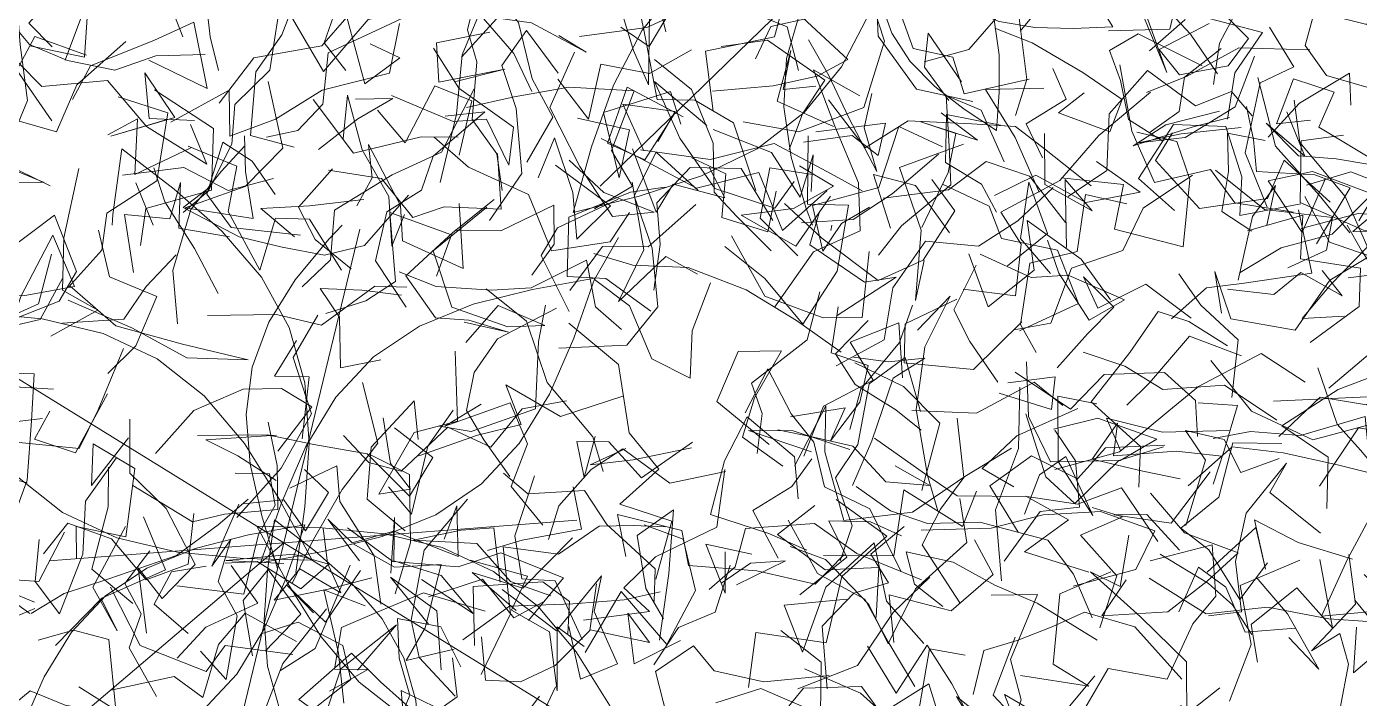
# Model space of a CAD drawing. Header units: metres. Extents: x 0 to 46.1, y -33.1 to 1.9.
# Drawn here: x 40.878 to 41.718, y -10.298 to -9.875 of the extents above; entities that cross this region are included whole.
import ezdxf

# ---------------------------------------------------------------- set-up
doc = ezdxf.new("R2010")
doc.units = ezdxf.units.M
doc.header["$LTSCALE"] = 0.02
doc.layers.add('AB_EXT_MASSIF', color=8, linetype='Continuous', lineweight=9)
doc.layers.add('BLOC_FEUILLAGE', color=7, linetype='Continuous', lineweight=13)
doc.layers.add('ARCHIBOOKS_ARBRE', color=7, linetype='Continuous')

# ---------------------------------------------------------------- blocks, each defined once
blk = doc.blocks.new('AB_ALPHA_7b87773eaf7dd805')
at = {"layer": 'BLOC_FEUILLAGE', "color": 8, "lineweight": 13, "true_color": 0x878787, "transparency": 33554572}
for points in [[(1.0968, -0.7078), (1.1425, -0.7462), (1.2145, -0.7976), (1.2665, -0.8268), (1.2936, -0.9042), (1.2603, -0.9445)], [(0.8696, -0.7278), (0.7656, -0.7343), (0.7114, -0.7483), (0.6726, -0.8048), (0.6859, -0.8796), (0.7021, -0.9455)], [(1.3991, -0.9441), (1.4958, -0.9414), (1.5208, -0.8354), (1.5767, -0.8213), (1.5762, -0.767), (1.6177, -0.7234)], [(-0.2649, -0.9693), (-0.3019, -0.932), (-0.2612, -0.8859), (-0.1745, -0.8858), (-0.1128, -0.8227), (-0.1524, -0.7534)], [(1.5387, -0.7478), (1.5572, -0.8503), (1.5198, -0.9268), (1.4637, -0.9755)], [(-0.0592, -0.9537), (-0.0974, -0.8547), (-0.1842, -0.9002), (-0.1357, -0.916), (-0.0547, -0.863), (-0.0509, -0.7665)], [(0.231, -0.759), (0.3021, -0.7738), (0.2676, -0.8499), (0.1928, -0.8784), (0.1638, -0.9629), (0.1977, -1.0063)], [(0.8439, -1.1954), (0.8084, -1.0888), (0.7476, -1.053), (0.6884, -1.0519), (0.6672, -0.9422), (0.652, -0.8715), (0.6751, -0.7763)], [(1.542, -0.829), (1.558, -0.7648), (1.6052, -0.8221), (1.61, -0.8961), (1.5741, -0.9636), (1.5648, -1.0285)], [(0.3798, -0.9855), (0.4409, -0.9188), (0.3945, -0.8443), (0.3453, -0.8607), (0.2934, -0.8036)], [(0.5658, -0.953), (0.6719, -0.9387), (0.7329, -0.9109), (0.6485, -0.8812), (0.6028, -0.8075), (0.5663, -0.8885)], [(0.0727, -1.1114), (0.1221, -1.1012), (0.1613, -1.0593), (0.1701, -0.9787), (0.2681, -0.933), (0.3684, -0.885), (0.4301, -0.8315)], [(0.4827, -1.1507), (0.5241, -1.0799), (0.4911, -1.0194), (0.4696, -0.9307), (0.4309, -0.8814), (0.3526, -0.8799), (0.3734, -0.8282)], [(0.556, -0.8251), (0.6254, -0.8902), (0.6507, -0.9749), (0.6744, -1.0289), (0.6759, -0.9179), (0.7319, -0.9085), (0.8098, -0.9108)], [(0.9661, -0.8426), (0.8838, -0.8378), (0.823, -0.8441), (0.7217, -0.8906), (0.6754, -0.9685), (0.6312, -0.9383)], [(-0.0949, -0.8445), (-0.0243, -0.8783), (-0.016, -0.9534), (-0.0031, -1.0065)], [(0.0709, -0.8411), (0.1122, -0.922), (0.1626, -1.0081), (0.2331, -0.926), (0.2852, -0.9153)], [(0.843, -0.9881), (0.8674, -0.9373), (0.9339, -0.9227), (1.0001, -0.8487)], [(1.1854, -1.0551), (1.097, -1.0357), (1.0362, -0.9525), (1.0337, -0.8955), (1.0703, -0.8417)], [(1.5709, -1.0116), (1.5283, -0.9495), (1.4586, -0.874), (1.3548, -0.8616), (1.364, -0.916), (1.4128, -0.8603), (1.3447, -0.8787)], [(1.4533, -0.9039), (1.4911, -1.0094), (1.4545, -0.9209), (1.4169, -0.8448)], [(0.1287, -0.8667), (0.0968, -0.9504), (0.0561, -1.0084), (0.0477, -1.109), (0.1166, -1.127)], [(0.3923, -0.8761), (0.444, -0.9001), (0.4991, -0.9234), (0.4065, -0.9201), (0.3809, -0.9819), (0.3719, -1.0753), (0.3461, -1.1828)], [(0.4052, -0.8767), (0.3896, -0.9427), (0.4042, -0.9929), (0.397, -1.0834), (0.4358, -1.1375), (0.4441, -1.1956)], [(0.6162, -0.8758), (0.7217, -0.9019), (0.8055, -0.9028), (0.8928, -0.9375), (0.9109, -1.0063)], [(0.8979, -0.8622), (0.8732, -0.9535), (0.7644, -0.9759), (0.7765, -1.0707)], [(1.0562, -0.8738), (1.0914, -0.9721), (1.1539, -0.9854), (1.1718, -1.0434), (1.2741, -1.0202)], [(1.2527, -1.0772), (1.2707, -1.0204), (1.2582, -0.9198), (1.3615, -0.8792)], [(1.4779, -0.8769), (1.5379, -0.9195), (1.6419, -0.9464), (1.5985, -1.0102), (1.5866, -1.0829)], [(1.8236, -0.8798), (1.8065, -0.9341), (1.7238, -0.9135), (1.7093, -0.9669), (1.7428, -1.0145), (1.8097, -1.0338)], [(-0.2444, -0.99), (-0.2077, -0.8918), (-0.214, -0.9856), (-0.3002, -0.9679)], [(1.031, -0.8904), (1.0922, -0.883), (1.0275, -0.9025), (1.0466, -0.9601), (1.014, -1.0646), (0.9116, -1.103), (0.8238, -1.0875)], [(1.1089, -0.9927), (1.1794, -0.9732), (1.2426, -0.9007), (1.2948, -0.9187)], [(-0.0237, -0.9814), (-0.1014, -0.9834), (-0.166, -1.0059), (-0.2405, -0.9905), (-0.3007, -0.9657), (-0.3401, -0.9183)], [(-0.3307, -1.1186), (-0.3038, -1.0539), (-0.3153, -0.966), (-0.3198, -0.9041)], [(0.0919, -0.9176), (0.078, -1.0062), (0.0231, -1.0599), (0.0183, -1.1226), (-0.0189, -1.1966), (-0.0584, -1.2301)], [(-0.002, -1.0581), (0.0527, -0.9867), (0.1601, -0.9679), (0.1995, -0.9227), (0.2277, -1.0273), (0.283, -0.9868), (0.2362, -0.9647)], [(0.4908, -1.0393), (0.4625, -0.9799), (0.4112, -0.9204), (0.4902, -0.9316), (0.5764, -0.9775), (0.5334, -0.9513)], [(0.9104, -0.9165), (0.9888, -0.9893), (0.9404, -1.0154), (0.8709, -1.0304), (0.7753, -1.0388)], [(1.558, -0.9324), (1.4792, -0.9735), (1.511, -1.0133), (1.5877, -0.9992), (1.6198, -0.956), (1.5734, -0.9098)], [(-0.5156, -1.1168), (-0.4822, -1.0202), (-0.4802, -0.9417), (-0.4716, -1.005), (-0.3799, -1.0649), (-0.3444, -1.1506), (-0.2683, -1.1883)], [(-0.0471, -1.0915), (-0.0213, -1.1541), (-0.1162, -1.0948), (-0.1778, -1.0222), (-0.2811, -1.0318), (-0.3172, -0.9949), (-0.3388, -0.9417)], [(-0.2331, -1.0523), (-0.2044, -0.999), (-0.1037, -0.9589), (-0.0418, -0.9306), (-0.0207, -1.0349), (-0.1128, -0.9902)], [(0.2822, -0.9325), (0.2668, -1.0105), (0.1603, -1.0372), (0.0868, -1.0833), (0.0148, -1.1101), (0.0139, -1.0374), (-0.078, -1.0878)], [(0.4239, -1.2428), (0.4752, -1.1686), (0.4662, -1.0661), (0.4434, -0.9984), (0.4825, -0.9434), (0.5321, -1.0105)], [(1.2203, -0.9398), (1.2791, -0.9627), (1.359, -1.0097), (1.421, -1.0523), (1.4015, -1.103), (1.3207, -1.0733), (1.3609, -1.0416)], [(1.6493, -1.2216), (1.6148, -1.136), (1.638, -1.0259), (1.6911, -1.0005), (1.653, -0.938)], [(-0.4465, -1.1337), (-0.3793, -1.1297), (-0.3257, -1.0835), (-0.258, -1.1031), (-0.2261, -1.029), (-0.1489, -0.961)], [(-0.2655, -1.0857), (-0.3204, -1.0059), (-0.2921, -0.9528), (-0.211, -0.9824)], [(0.369, -1.0241), (0.4483, -1.0045), (0.3441, -1.0246), (0.3404, -0.9631), (0.4245, -0.9462)], [(0.8964, -1.131), (0.9171, -1.0747), (0.9525, -1.0217), (0.8622, -0.9587), (0.7893, -0.9686)], [(0.9266, -0.9583), (0.9588, -1.0141), (0.9899, -1.08), (1.0344, -1.1656), (1.0146, -1.0965), (1.0266, -1.0428)], [(1.1676, -1.0244), (1.1152, -0.9479), (1.1096, -1.0012), (1.1475, -1.0538)], [(1.4851, -1.1176), (1.431, -1.0836), (1.4181, -1.0222), (1.4007, -0.975), (1.4462, -0.949), (1.5466, -0.9991)], [(0.336, -0.9711), (0.3756, -1.0341), (0.462, -1.0957), (0.4544, -1.1554), (0.4191, -1.0829), (0.367, -1.0869), (0.2698, -1.046)], [(0.5578, -0.9776), (0.5193, -1.0649), (0.5665, -1.1575), (0.6181, -1.2365), (0.6833, -1.2297), (0.6042, -1.1983), (0.5494, -1.1475)], [(0.7424, -0.9741), (0.6763, -1.0112), (0.5994, -0.9963), (0.58, -1.0833), (0.5318, -1.02)], [(0.9383, -1.031), (0.8869, -1.0364), (0.8989, -0.9752), (0.8774, -1.0545), (0.9661, -1.0944)], [(1.6292, -0.9837), (1.5987, -1.0635), (1.52, -1.1119), (1.4464, -1.1202), (1.5135, -1.1064), (1.6082, -1.0961)], [(1.459, -1.041), (1.5234, -1.0154), (1.6047, -0.971), (1.7165, -0.9737)], [(1.4635, -1.1047), (1.5105, -1.0712), (1.5189, -1.0171), (1.5766, -0.972)], [(0.6839, -0.9893), (0.7422, -1.0364), (0.7765, -1.1211), (0.7781, -1.1978), (0.8137, -1.2363), (0.868, -1.2903)], [(0.8738, -1.3784), (0.9343, -1.292), (1.0081, -1.2589), (1.0056, -1.1832), (0.9682, -1.0941), (0.9346, -1.0052), (1.0077, -1.0465)], [(1.3115, -1.0032), (1.3324, -1.0517), (1.2698, -1.0905), (1.2952, -1.1441)], [(1.6256, -1.0776), (1.593, -1.0396), (1.5364, -1.062), (1.4605, -1.0067), (1.4003, -1.0746), (1.3964, -1.1637), (1.3356, -1.2049)], [(1.4171, -0.9978), (1.436, -1.1021), (1.472, -1.1829), (1.5601, -1.1625), (1.5982, -1.2146), (1.6909, -1.2294)], [(-0.0405, -1.0852), (-0.1119, -1.0821), (-0.1187, -1.0099), (-0.0718, -1.0803), (-0.1724, -1.1101), (-0.0836, -1.0837)], [(0.0381, -1.1093), (0.0397, -1.1655), (0.0517, -1.2394), (-0.0553, -1.2228), (0.0394, -1.1893), (0.0985, -1.1285), (0.0752, -1.0236)], [(0.7666, -1.093), (0.6842, -1.024), (0.7242, -1.113), (0.7793, -1.1925), (0.8734, -1.2233), (0.904, -1.1813)], [(1.6343, -1.0174), (1.6622, -1.1256), (1.731, -1.2028), (1.7797, -1.2621)], [(1.781, -1.0611), (1.7791, -1.0106), (1.7004, -1.0579), (1.6508, -1.1114)], [(1.7175, -1.0845), (1.6637, -1.0903), (1.6908, -1.0194), (1.7548, -1.0407), (1.7304, -1.0956), (1.8267, -1.1536)], [(-0.1611, -1.0479), (-0.0825, -1.0729), (-0.1002, -1.1804), (-0.1789, -1.2313), (-0.1864, -1.2895), (-0.2389, -1.3472)], [(-0.1039, -1.0368), (-0.0105, -1.098), (-0.014, -1.195), (-0.1176, -1.2235), (-0.1257, -1.2818)], [(0.3998, -1.0352), (0.3487, -1.1348), (0.271, -1.1708), (0.18, -1.2265), (0.1734, -1.3044), (0.1291, -1.3473)], [(0.2901, -1.2333), (0.27, -1.2829), (0.2657, -1.2051), (0.2235, -1.1316), (0.2003, -1.0453), (0.1935, -1.1141)], [(0.2478, -1.069), (0.2914, -1.1202), (0.3382, -1.0304), (0.3965, -1.0542), (0.3764, -1.1396)], [(0.5897, -1.2241), (0.6494, -1.1887), (0.6161, -1.1322), (0.652, -1.0386), (0.5491, -1.0328), (0.4631, -1.0482), (0.3879, -1.0648)], [(0.7253, -1.091), (0.7094, -1.0396), (0.6039, -1.0725), (0.6282, -1.1757), (0.6444, -1.0999), (0.5628, -1.0816)], [(0.7293, -1.0795), (0.6412, -1.0325), (0.6098, -1.1207), (0.6687, -1.147), (0.7163, -1.0737)], [(1.0369, -1.2972), (1.0732, -1.2509), (1.1507, -1.1866), (1.1485, -1.1261), (1.1435, -1.0457), (1.1989, -1.0688), (1.2348, -1.1502)], [(1.4652, -1.0405), (1.3841, -1.1089), (1.3226, -1.1796), (1.2299, -1.2293), (1.2616, -1.2797), (1.253, -1.3611), (1.1705, -1.3508)], [(1.2974, -1.0341), (1.2054, -1.0363), (1.2524, -1.1121), (1.2899, -1.1979)], [(0.3747, -1.1113), (0.3165, -1.1111), (0.2096, -1.1365), (0.1461, -1.0521)], [(0.1547, -1.1307), (0.2168, -1.0824), (0.2716, -1.0505), (0.2128, -1.0518)], [(0.6893, -1.1183), (0.7167, -1.0709), (0.6343, -1.0593), (0.6673, -1.1328)], [(1.3718, -1.188), (1.2982, -1.1298), (1.253, -1.0946), (1.1842, -1.0905), (1.0837, -1.0858), (1.0159, -1.1281), (0.9581, -1.0527)], [(1.5743, -1.0705), (1.4898, -1.0918), (1.4382, -1.1252), (1.5329, -1.0951), (1.5899, -1.0804)], [(1.6165, -1.0632), (1.6276, -1.1151), (1.6327, -1.1654), (1.7241, -1.1708), (1.7798, -1.191), (1.7268, -1.2796)], [(1.8791, -1.393), (1.8313, -1.3737), (1.891, -1.3516), (1.8105, -1.2912), (1.7721, -1.205), (1.7009, -1.1199), (1.692, -1.053)], [(-0.1774, -1.108), (-0.1305, -1.0824), (-0.1346, -1.17), (-0.0455, -1.1277)], [(0.2928, -1.3792), (0.2444, -1.3062), (0.2624, -1.2291), (0.317, -1.1949), (0.3352, -1.1415), (0.4168, -1.0714), (0.3541, -1.0785)], [(0.9381, -1.1033), (1.0477, -1.0893), (1.0363, -1.1404), (0.9956, -1.1088), (0.9188, -1.1194)], [(1.105, -1.2538), (1.1466, -1.1671), (1.159, -1.1058), (1.1038, -1.0873), (1.1928, -1.1162), (1.1354, -1.0729)], [(1.2229, -1.2293), (1.1991, -1.1852), (1.1426, -1.1514), (1.144, -1.0758), (1.2291, -1.0924)], [(1.5031, -1.2268), (1.4463, -1.1765), (1.5017, -1.0917), (1.5841, -1.0946), (1.6093, -1.1737), (1.6064, -1.2349), (1.7023, -1.2163)], [(1.6803, -1.0713), (1.7086, -1.1412), (1.6475, -1.0896), (1.6987, -1.1406), (1.7581, -1.1457), (1.8111, -1.1545)], [(0.3368, -1.1117), (0.391, -1.1588), (0.4855, -1.2019), (0.5218, -1.2902), (0.6144, -1.2762), (0.6448, -1.2301)], [(0.501, -1.1757), (0.5266, -1.1123), (0.5555, -1.1986), (0.5618, -1.2718), (0.6146, -1.2197), (0.5282, -1.1553)], [(0.7765, -1.0994), (0.8686, -1.1358), (0.9136, -1.2061), (0.9338, -1.1395), (0.9306, -1.197)], [(0.9259, -1.1095), (0.9252, -1.217), (0.9896, -1.2186), (0.972, -1.3226), (0.9176, -1.4058), (0.8581, -1.3341), (0.7946, -1.2834)], [(1.0225, -1.2218), (0.9785, -1.2471), (0.949, -1.2909), (0.9328, -1.2191), (1.0373, -1.1907), (1.069, -1.0948), (1.1378, -1.1268)], [(1.2983, -1.1059), (1.2988, -1.1861), (1.3737, -1.2275), (1.3312, -1.1783), (1.333, -1.2849)], [(1.3245, -1.1756), (1.4228, -1.186), (1.4089, -1.2564), (1.5167, -1.2842), (1.5272, -1.1782), (1.5069, -1.1185), (1.444, -1.1036)], [(1.7487, -1.214), (1.6762, -1.1478), (1.6499, -1.2079), (1.5427, -1.2235), (1.4733, -1.1484), (1.5002, -1.1046)], [(1.6462, -1.1165), (1.587, -1.1053), (1.5882, -1.1655), (1.578, -1.2283), (1.625, -1.2596)], [(1.7693, -1.1084), (1.703, -1.1173), (1.7014, -1.2141), (1.8012, -1.2579), (1.856, -1.2621), (1.9505, -1.307), (2.0057, -1.3237)], [(-0.6384, -1.1321), (-0.5425, -1.1771), (-0.4414, -1.1948), (-0.3697, -1.1824), (-0.2777, -1.1828), (-0.353, -1.1517)], [(-0.0677, -1.4051), (-0.0746, -1.3213), (-0.0462, -1.2253), (0.0013, -1.1653), (0.0385, -1.125)], [(-0.0507, -1.1256), (0.0259, -1.1573), (0.0124, -1.2285), (0.0622, -1.3206), (0.0868, -1.2388), (0.1407, -1.2407), (0.1908, -1.3209)], [(0.1264, -1.2658), (0.0171, -1.2537), (-0.021, -1.2011), (0.0041, -1.1195), (0.0504, -1.149), (0.0864, -1.2017)], [(0.3763, -1.216), (0.3828, -1.3183), (0.287, -1.2747), (0.2839, -1.2189), (0.2336, -1.1229), (0.2393, -1.1753), (0.2153, -1.2195)], [(0.6002, -1.1133), (0.6615, -1.1447), (0.7504, -1.1917), (0.8482, -1.1669), (0.8859, -1.2582), (0.9559, -1.1954)], [(0.6496, -1.1298), (0.6866, -1.2296), (0.7135, -1.1853), (0.795, -1.2069), (0.7699, -1.1588)], [(1.0111, -1.196), (0.9553, -1.1654), (0.8723, -1.1214), (0.7716, -1.1467), (0.6621, -1.1315)], [(1.1088, -1.3055), (1.0954, -1.3687), (1.1043, -1.2579), (1.07, -1.1593), (1.171, -1.1222)], [(0.4369, -1.1371), (0.4423, -1.225), (0.3528, -1.2209), (0.3035, -1.2379), (0.254, -1.1766), (0.1706, -1.1634)], [(0.5331, -1.4435), (0.6406, -1.439), (0.6891, -1.3783), (0.6803, -1.2863), (0.652, -1.2038), (0.6869, -1.1349), (0.753, -1.1953)], [(0.8755, -1.1966), (0.8625, -1.2605), (0.7901, -1.2377), (0.7965, -1.1694), (0.7431, -1.1441)], [(0.9157, -1.2464), (0.9968, -1.2408), (1.0583, -1.2005), (1.1313, -1.1382)], [(1.0444, -1.2073), (1.1471, -1.1942), (1.2065, -1.1496), (1.2749, -1.1728), (1.3315, -1.2459)], [(1.2195, -1.2035), (1.2846, -1.1711), (1.3637, -1.2141), (1.4492, -1.198), (1.3802, -1.1498)], [(-0.2668, -1.4247), (-0.1929, -1.384), (-0.2485, -1.3524), (-0.2463, -1.2698), (-0.2231, -1.161)], [(0.0837, -1.1766), (0.0123, -1.1954), (-0.0576, -1.1594), (-0.1542, -1.1713)], [(-0.0035, -1.3577), (-0.0408, -1.2867), (-0.0876, -1.2133), (-0.1045, -1.1596)], [(0.206, -1.3187), (0.1495, -1.2723), (0.1233, -1.2216), (0.1765, -1.1611)], [(0.8706, -1.2427), (0.8205, -1.1609), (0.7403, -1.1591), (0.6879, -1.2149), (0.693, -1.2802), (0.6831, -1.3523)], [(0.9125, -1.1565), (0.9659, -1.1888), (0.9031, -1.2236), (0.8206, -1.2341), (0.9069, -1.2828), (0.9615, -1.2043)], [(0.9097, -1.2982), (0.8503, -1.239), (0.8657, -1.1596), (0.9329, -1.1703)], [(1.149, -1.2622), (1.0953, -1.1874), (1.029, -1.1703), (1.0556, -1.2549)], [(1.5315, -1.1711), (1.4541, -1.2232), (1.4218, -1.29), (1.3408, -1.3179), (1.3083, -1.4042), (1.2508, -1.4148)], [(1.6816, -1.3172), (1.7425, -1.2893), (1.7523, -1.238), (1.6452, -1.2252), (1.5677, -1.1636)], [(1.9034, -1.1996), (1.8059, -1.1975), (1.7206, -1.1655), (1.6509, -1.18), (1.7042, -1.2613), (1.7404, -1.1774)], [(1.8492, -1.3163), (1.8868, -1.2604), (1.7844, -1.2601), (1.8598, -1.1967), (1.7808, -1.1661), (1.7111, -1.187)], [(-0.1369, -1.3247), (-0.1511, -1.2331), (-0.0796, -1.2402), (-0.0626, -1.1829), (-0.0651, -1.2545), (0.0146, -1.2682)], [(0.2964, -1.2028), (0.227, -1.2819), (0.1642, -1.297), (0.0977, -1.2846), (0.0295, -1.2684), (-0.0586, -1.2223), (-0.0139, -1.1882)], [(0.7007, -1.1902), (0.6464, -1.198), (0.5493, -1.2372), (0.5462, -1.3307), (0.6071, -1.3341), (0.6781, -1.3854)], [(0.649, -1.1822), (0.6673, -1.289), (0.6274, -1.3703), (0.7019, -1.2995), (0.7517, -1.3273)], [(0.8886, -1.216), (0.9477, -1.2703), (1.0362, -1.3372), (1.1074, -1.3049), (1.157, -1.2275), (1.1207, -1.1782)], [(0.9704, -1.4717), (1.0461, -1.4303), (1.0594, -1.3488), (1.1109, -1.2753), (1.1946, -1.283), (1.2566, -1.2432), (1.3121, -1.1909)], [(1.2589, -1.4161), (1.3518, -1.3734), (1.3191, -1.2895), (1.2308, -1.271), (1.2115, -1.2203), (1.1379, -1.1854)], [(1.2402, -1.3141), (1.3034, -1.2629), (1.2738, -1.1825), (1.2605, -1.2708), (1.3078, -1.326)], [(1.6485, -1.2499), (1.6626, -1.1873), (1.6261, -1.2362), (1.6037, -1.3368)], [(1.6068, -1.3245), (1.6714, -1.2859), (1.7514, -1.264), (1.8269, -1.188), (1.7935, -1.2433)], [(0.1168, -1.2683), (0.064, -1.224), (0.1405, -1.2195), (0.2262, -1.2098)], [(0.3842, -1.4027), (0.4538, -1.4186), (0.3913, -1.3994), (0.3388, -1.3958), (0.2923, -1.3299), (0.3663, -1.2617), (0.4313, -1.2096)], [(0.5498, -1.3859), (0.5057, -1.2976), (0.531, -1.2541), (0.6267, -1.2088)], [(0.7493, -1.2177), (0.6739, -1.2841), (0.602, -1.2836), (0.5508, -1.3529)], [(1.428, -1.2164), (1.363, -1.2017), (1.3497, -1.2916), (1.2752, -1.3097), (1.2609, -1.4066), (1.2853, -1.4502)], [(1.5775, -1.3883), (1.5669, -1.323), (1.5919, -1.3973), (1.6935, -1.4154), (1.7479, -1.3364), (1.8206, -1.2931), (1.8567, -1.2127)], [(1.703, -1.2554), (1.7927, -1.2315), (1.8997, -1.2381), (1.8371, -1.3079), (1.7475, -1.2768), (1.7087, -1.2049)], [(-0.3537, -1.409), (-0.2539, -1.3695), (-0.2265, -1.3228), (-0.2613, -1.2345), (-0.3401, -1.2937)], [(0.3404, -1.3304), (0.3641, -1.265), (0.2669, -1.2298), (0.276, -1.3387), (0.229, -1.3691), (0.1661, -1.3888)], [(0.3869, -1.4345), (0.4378, -1.3767), (0.5115, -1.4078), (0.4529, -1.4101), (0.3648, -1.3789), (0.3353, -1.2902), (0.4198, -1.2217)], [(0.3698, -1.2579), (0.442, -1.2591), (0.5255, -1.2186), (0.5259, -1.2801), (0.4907, -1.3289)], [(0.9717, -1.3924), (1.0649, -1.3321), (1.0147, -1.3398), (0.9286, -1.2812), (0.9438, -1.2285)], [(1.4984, -1.3977), (1.5535, -1.3486), (1.6095, -1.3418), (1.7198, -1.3257), (1.6985, -1.2259)], [(1.717, -1.4345), (1.7941, -1.3781), (1.7961, -1.3176), (1.702, -1.3029), (1.7056, -1.2343), (1.6184, -1.259)], [(1.7707, -1.3935), (1.7044, -1.3967), (1.7498, -1.3433), (1.806, -1.2856), (1.8254, -1.2248)], [(1.8897, -1.2282), (1.9331, -1.2886), (1.8929, -1.3903), (1.825, -1.4399), (1.7465, -1.5068)], [(-0.1917, -1.2579), (-0.1745, -1.3312), (-0.1, -1.3623), (-0.1332, -1.44), (-0.1774, -1.4833)], [(1.1793, -1.2952), (1.2097, -1.3784), (1.2821, -1.3206), (1.2714, -1.2428), (1.3562, -1.3033), (1.4025, -1.3674)], [(1.777, -1.333), (1.8874, -1.3195), (1.9373, -1.2473), (1.9503, -1.344)], [(-0.4193, -1.4902), (-0.3433, -1.4499), (-0.3142, -1.3621), (-0.2636, -1.2655), (-0.2298, -1.3468), (-0.3079, -1.3607), (-0.4188, -1.366)], [(0.6271, -1.2696), (0.5895, -1.3355), (0.6446, -1.3768), (0.6797, -1.4604), (0.7402, -1.4909), (0.7436, -1.4164), (0.7724, -1.3406)], [(0.8055, -1.2668), (0.8577, -1.3619), (0.9495, -1.3961), (1.0114, -1.3955), (1.0221, -1.2916)], [(1.1972, -1.2955), (1.2773, -1.3323), (1.3356, -1.3287), (1.4243, -1.3676), (1.3686, -1.3998), (1.3211, -1.3255), (1.3032, -1.2735)], [(-0.2662, -1.2958), (-0.2867, -1.3738), (-0.3396, -1.398), (-0.4271, -1.4536)], [(-0.0694, -1.2969), (-0.1168, -1.3466), (-0.1519, -1.3979), (-0.2486, -1.4043)], [(0.9779, -1.4499), (0.9078, -1.4003), (0.8282, -1.3518), (0.7373, -1.3168), (0.6497, -1.3132), (0.5883, -1.2948)], [(0.2818, -1.3233), (0.3399, -1.3464), (0.4273, -1.3523), (0.4898, -1.3485), (0.577, -1.3051), (0.5912, -1.3788), (0.6321, -1.414)], [(1.1906, -1.3132), (1.1558, -1.3832), (1.1809, -1.4333), (1.225, -1.4974)], [(1.736, -1.3215), (1.7675, -1.361), (1.7024, -1.3245), (1.6599, -1.3594), (1.5868, -1.3509)], [(-0.3962, -1.396), (-0.3358, -1.4104), (-0.284, -1.3985), (-0.2487, -1.334)], [(1.3184, -1.4745), (1.3661, -1.4213), (1.4076, -1.3789), (1.3601, -1.3315), (1.3827, -1.3809), (1.4582, -1.3429), (1.5294, -1.3965)], [(1.5099, -1.3267), (1.5445, -1.3761), (1.6033, -1.4307), (1.5934, -1.5211)], [(-0.2397, -1.368), (-0.1385, -1.4119), (-0.0526, -1.4586), (0.0437, -1.4621), (-0.0597, -1.4371), (-0.1646, -1.4086), (-0.2369, -1.3455)], [(0.2938, -1.3475), (0.2433, -1.346), (0.1593, -1.4075), (0.0887, -1.3905), (-0.02, -1.3924)], [(0.2857, -1.3601), (0.223, -1.3522), (0.1571, -1.3495), (0.1876, -1.3947), (0.1892, -1.4746), (0.2528, -1.462)], [(0.4186, -1.3504), (0.4823, -1.4013), (0.5148, -1.4978), (0.5869, -1.5831), (0.6031, -1.6379)], [(0.9446, -1.3547), (0.9244, -1.4306), (0.8366, -1.4987), (0.8535, -1.5466), (0.8457, -1.6094)], [(1.0985, -1.4152), (1.1496, -1.3617), (1.1099, -1.4417), (1.0961, -1.54), (1.1139, -1.6441), (1.1304, -1.6998)], [(0.3452, -1.5665), (0.395, -1.5749), (0.4967, -1.5392), (0.5012, -1.4333), (0.5123, -1.3757)], [(0.456, -1.6458), (0.4149, -1.5882), (0.3879, -1.542), (0.3997, -1.4819), (0.4366, -1.429), (0.5297, -1.3808)], [(0.8982, -1.5515), (0.9845, -1.5378), (0.9613, -1.5895), (1.0075, -1.5285), (1.0207, -1.4707), (0.9626, -1.4508), (0.9733, -1.3785)], [(1.0905, -1.3758), (1.0699, -1.4345), (1.0092, -1.5082), (0.9916, -1.5715)], [(1.1602, -1.3666), (1.0787, -1.4052), (1.0773, -1.4667), (1.1866, -1.4772), (1.2626, -1.4024)], [(0.0262, -1.7102), (0.0957, -1.6326), (0.1439, -1.5468), (0.1148, -1.4584), (0.1534, -1.3919)], [(0.5491, -1.4045), (0.6273, -1.4692), (0.6439, -1.5769), (0.6911, -1.6342), (0.6296, -1.6893), (0.7115, -1.7158), (0.6861, -1.8073)], [(1.0745, -1.4904), (1.0687, -1.4035), (0.9921, -1.4342), (1.0284, -1.4938), (0.9501, -1.5351), (0.9192, -1.6134)], [(1.0204, -1.4002), (0.969, -1.4528), (1.0002, -1.501), (1.0642, -1.5407), (1.1043, -1.5726)], [(1.587, -1.4398), (1.5261, -1.4016), (1.4777, -1.3859), (1.4331, -1.4505), (1.372, -1.528), (1.4498, -1.5984), (1.4471, -1.6626)], [(1.8865, -1.391), (1.892, -1.4885), (1.8355, -1.4806), (1.7612, -1.5089), (1.6723, -1.5661), (1.7453, -1.6152), (1.743, -1.6959)], [(1.6089, -1.4555), (1.5269, -1.4248), (1.464, -1.4983), (1.428, -1.5334)], [(-0.3763, -1.6505), (-0.3324, -1.5906), (-0.2222, -1.6014), (-0.1927, -1.5408), (-0.1525, -1.4443)], [(0.129, -1.5866), (0.1399, -1.4888), (0.0854, -1.4879), (0.1201, -1.4318)], [(0.2566, -1.5535), (0.2681, -1.6252), (0.2997, -1.6655), (0.2497, -1.6736), (0.3052, -1.5762), (0.3737, -1.5585), (0.3698, -1.4482)], [(0.8864, -1.6294), (0.8226, -1.5838), (0.8416, -1.5218), (0.8839, -1.4478), (0.8159, -1.4487), (0.7822, -1.5276), (0.8645, -1.5952)], [(-0.3045, -1.6555), (-0.3901, -1.6336), (-0.4315, -1.551), (-0.4476, -1.5011), (-0.4151, -1.4594), (-0.3552, -1.5)], [(1.103, -1.5431), (1.0792, -1.4585), (1.0222, -1.4998), (1.0043, -1.5954), (0.9693, -1.6477), (0.9954, -1.7232), (0.9765, -1.7785)], [(0.9958, -1.6596), (1.0266, -1.5896), (1.0599, -1.4907), (1.1101, -1.4596), (1.052, -1.4654), (0.9974, -1.4579)], [(1.1051, -1.6677), (1.1333, -1.5619), (1.0763, -1.5041), (0.9997, -1.4665)], [(1.3125, -1.5709), (1.3827, -1.5537), (1.4754, -1.5867), (1.4178, -1.6207), (1.3081, -1.6225), (1.2733, -1.551), (1.2699, -1.4654)], [(1.3149, -1.6344), (1.4166, -1.6071), (1.4945, -1.5422), (1.5413, -1.5042), (1.6396, -1.4518), (1.7092, -1.4974)], [(1.3592, -1.4499), (1.4251, -1.4721), (1.485, -1.5087), (1.5818, -1.5019), (1.6646, -1.5568)], [(1.5605, -1.4632), (1.6245, -1.5426), (1.7214, -1.5878), (1.8254, -1.56), (1.8276, -1.6119), (1.9099, -1.6407), (1.978, -1.6604)], [(-0.3323, -1.7278), (-0.3044, -1.6515), (-0.2975, -1.5581), (-0.2933, -1.4838), (-0.394, -1.481), (-0.4767, -1.4841)], [(-0.2626, -1.508), (-0.3154, -1.5051), (-0.3643, -1.4872), (-0.3904, -1.5675), (-0.2802, -1.5542)], [(0.827, -1.5455), (0.8627, -1.4761), (0.8995, -1.5468), (0.9352, -1.5918), (0.9517, -1.6621), (1.0233, -1.6967), (1.0727, -1.796)], [(1.2405, -1.4984), (1.3151, -1.4885), (1.3097, -1.5402), (1.2272, -1.5144)], [(1.252, -1.4813), (1.3394, -1.5397), (1.3922, -1.4851), (1.4876, -1.4818), (1.5361, -1.5262), (1.5394, -1.5827)], [(1.6675, -1.5829), (1.7326, -1.521), (1.806, -1.5327), (1.887, -1.4763)], [(1.7293, -1.4744), (1.7593, -1.5632), (1.7965, -1.6041), (1.8571, -1.676), (1.9662, -1.6565)], [(-0.102, -1.6094), (-0.0419, -1.5419), (0.0359, -1.5081), (0.0963, -1.5069), (0.144, -1.5361), (0.0907, -1.606)], [(0.2238, -1.4975), (0.2482, -1.5932), (0.1919, -1.6664), (0.1446, -1.7483), (0.1137, -1.8129)], [(0.3127, -1.6133), (0.4052, -1.5805), (0.4739, -1.5638), (0.4496, -1.5015), (0.5361, -1.551), (0.6358, -1.5185)], [(1.0893, -1.5416), (1.1912, -1.5461), (1.2824, -1.497), (1.3271, -1.5341)], [(1.2307, -1.8098), (1.2215, -1.6984), (1.2577, -1.6017), (1.2596, -1.5048)], [(-0.2685, -1.5429), (-0.293, -1.587), (-0.228, -1.6082), (-0.1777, -1.5157)], [(0.5452, -1.5267), (0.4756, -1.5393), (0.4262, -1.5996), (0.3587, -1.5678), (0.285, -1.6371), (0.234, -1.6234), (0.194, -1.5812)], [(0.3117, -1.5876), (0.3053, -1.5264), (0.2375, -1.5997), (0.2316, -1.6815), (0.291, -1.7314)], [(0.5083, -1.7222), (0.458, -1.6613), (0.4841, -1.5944), (0.4566, -1.5296), (0.3535, -1.5666), (0.411, -1.5319)], [(1.3809, -1.5312), (1.3195, -1.519), (1.3199, -1.6223), (1.3747, -1.7073), (1.3322, -1.6144), (1.2907, -1.6431), (1.2667, -1.7048)], [(1.5643, -1.6578), (1.5808, -1.6062), (1.6023, -1.534), (1.5407, -1.5295)], [(0.367, -1.541), (0.3267, -1.5978), (0.301, -1.705), (0.2649, -1.6618)], [(0.9239, -1.7619), (0.8644, -1.7354), (0.7725, -1.7056), (0.7943, -1.621), (0.8299, -1.5515), (0.9045, -1.6149), (0.9102, -1.6807)], [(0.9048, -1.6295), (0.9538, -1.5342), (0.9524, -1.6071), (0.9823, -1.7151), (1.0907, -1.702), (1.1728, -1.6458), (1.2467, -1.6012)], [(1.2504, -1.662), (1.2004, -1.6333), (1.2549, -1.5815), (1.3508, -1.5385)], [(1.4857, -1.5991), (1.4153, -1.6207), (1.346, -1.688), (1.3006, -1.646), (1.269, -1.5472)], [(1.8091, -1.6074), (1.8036, -1.551), (1.7018, -1.5812), (1.623, -1.5749), (1.564, -1.5856)], [(-0.1428, -1.5553), (-0.1424, -1.6404), (-0.0851, -1.6962), (-0.0397, -1.7842), (-0.0915, -1.8378), (-0.1296, -1.7894), (-0.1163, -1.8923)], [(-0.1377, -1.6596), (-0.0438, -1.7173), (0.0064, -1.7051), (0.0905, -1.6974), (0.0894, -1.6286), (0.0755, -1.56)], [(-0.0361, -1.581), (0.0743, -1.5803), (0.1472, -1.5953), (0.2315, -1.6101), (0.2981, -1.6766), (0.3349, -1.6157), (0.2744, -1.5692)], [(0.9918, -1.6034), (0.9023, -1.5736), (0.8322, -1.5733), (0.9316, -1.6069)], [(0.8781, -1.5721), (0.9347, -1.5835), (0.9965, -1.5978), (1.0486, -1.6539), (1.1177, -1.6601), (1.0633, -1.6291)], [(1.165, -1.8444), (1.1057, -1.753), (1.1344, -1.6972), (1.1712, -1.647), (1.1607, -1.5539)], [(1.3148, -1.5727), (1.3474, -1.6209), (1.3536, -1.6938), (1.2918, -1.7009), (1.2348, -1.7789)], [(1.5124, -1.6496), (1.4534, -1.6372), (1.3737, -1.6184), (1.4136, -1.5618), (1.4074, -1.6131), (1.5061, -1.6058), (1.5777, -1.6138)], [(1.418, -1.6045), (1.396, -1.5539), (1.4841, -1.576), (1.5902, -1.5731)], [(1.6679, -1.6174), (1.608, -1.6393), (1.5814, -1.5872), (1.5205, -1.573), (1.552, -1.6198), (1.5209, -1.7228)], [(1.5246, -1.6603), (1.5943, -1.599), (1.6742, -1.6084), (1.7598, -1.6274), (1.8646, -1.6538), (1.9007, -1.5638)], [(1.7318, -1.6607), (1.793, -1.5693), (1.8558, -1.5793), (1.8499, -1.6663), (1.9259, -1.6386), (1.9856, -1.5574)], [(-0.2268, -1.7755), (-0.2273, -1.7245), (-0.1489, -1.7408), (-0.1349, -1.6331), (-0.2003, -1.594), (-0.2031, -1.6598), (-0.1444, -1.5847)], [(0.0882, -1.6518), (0.0277, -1.6129), (-0.0227, -1.5882), (0.0883, -1.5804)], [(0.5907, -1.5829), (0.5731, -1.647), (0.5617, -1.5905), (0.6123, -1.5911), (0.6638, -1.6476), (0.7437, -1.5915)], [(1.4772, -1.7481), (1.42, -1.6633), (1.3504, -1.6893), (1.2704, -1.6774), (1.1611, -1.6762), (1.1181, -1.6472), (1.0305, -1.5852)], [(1.6498, -1.7816), (1.6062, -1.8393), (1.5574, -1.7613), (1.5131, -1.727), (1.5731, -1.6783), (1.5951, -1.5925), (1.6726, -1.5937)], [(0.2365, -1.6117), (0.2981, -1.6426), (0.2998, -1.75), (0.2754, -1.8304)], [(0.5171, -1.745), (0.5334, -1.6917), (0.584, -1.6344), (0.6344, -1.6022), (0.7081, -1.6564), (0.7957, -1.638)], [(0.6391, -1.6015), (0.5825, -1.6271), (0.6505, -1.6195), (0.7422, -1.6008)], [(1.2571, -1.7335), (1.2123, -1.6602), (1.2779, -1.6132), (1.3505, -1.6492), (1.3944, -1.6004), (1.488, -1.5966)], [(-0.3, -1.8615), (-0.3609, -1.818), (-0.4583, -1.7629), (-0.5203, -1.7414), (-0.5795, -1.7586), (-0.6168, -1.7001), (-0.6444, -1.6243)], [(-0.2855, -1.7449), (-0.2916, -1.811), (-0.2532, -1.8621), (-0.2167, -1.7679), (-0.2125, -1.6844), (-0.1643, -1.617)], [(-0.176, -1.6312), (-0.1765, -1.6936), (-0.2023, -1.7915), (-0.138, -1.8456)], [(0.0353, -1.6888), (0.1001, -1.6826), (0.134, -1.731), (0.1706, -1.671), (0.1326, -1.6344)], [(0.2531, -1.8465), (0.2425, -1.7704), (0.1882, -1.6852), (0.1837, -1.6288), (0.1094, -1.6638)], [(0.5722, -1.872), (0.6761, -1.8583), (0.6356, -1.821), (0.6856, -1.772), (0.7823, -1.7256), (0.7946, -1.6346)], [(0.9321, -1.6176), (0.9004, -1.6612), (0.8387, -1.699), (0.8788, -1.774)], [(1.7332, -1.735), (1.6537, -1.6706), (1.6796, -1.6249), (1.6162, -1.7035), (1.5991, -1.7797), (1.609, -1.8587), (1.5568, -1.865)], [(0.0233, -1.6402), (0.0774, -1.6414), (0.0865, -1.6906), (0.0604, -1.7368), (0.0373, -1.8307), (-0.0684, -1.8176)], [(0.6834, -1.8425), (0.685, -1.7913), (0.6088, -1.721), (0.5738, -1.6679), (0.4846, -1.6727), (0.446, -1.6404)], [(0.57, -1.9023), (0.5277, -1.8098), (0.4751, -1.8068), (0.4639, -1.7391), (0.4952, -1.6448)], [(1.5112, -1.7619), (1.4598, -1.7057), (1.4079, -1.7062), (1.4978, -1.7193), (1.5593, -1.6385)], [(0.421, -1.7622), (0.4757, -1.7458), (0.5692, -1.7285), (0.5559, -1.6622)], [(0.9505, -1.7701), (1.061, -1.7707), (1.0767, -1.6667), (1.1691, -1.7246), (1.1913, -1.6689)], [(1.3733, -1.868), (1.3444, -1.7995), (1.3035, -1.7459), (1.1968, -1.7178), (1.1142, -1.7195), (1.0558, -1.6998), (1.0016, -1.6612)], [(1.2691, -1.6767), (1.3362, -1.7139), (1.2669, -1.7645), (1.3682, -1.7965)], [(1.4653, -1.6719), (1.5189, -1.7343), (1.6033, -1.7656), (1.5546, -1.8107), (1.4929, -1.8585), (1.3886, -1.8648), (1.4273, -1.8085)], [(-0.2978, -1.8611), (-0.246, -1.83), (-0.1754, -1.8066), (-0.0692, -1.7702), (-0.0034, -1.7218), (0.0437, -1.6812)], [(-0.0311, -1.9204), (0.0092, -1.9655), (0.0264, -1.8648), (-0.0034, -1.811), (0.0165, -1.7447), (-0.0132, -1.7867), (0.0291, -1.6893)], [(0.3526, -1.7445), (0.3727, -1.6918), (0.3747, -1.7717), (0.2734, -1.7317), (0.2078, -1.75), (0.1693, -1.7127), (0.2194, -1.7787)], [(0.3894, -1.6815), (0.3209, -1.7616), (0.3006, -1.8721), (0.3131, -1.9308), (0.3701, -1.9913)], [(0.698, -1.8695), (0.6706, -1.822), (0.6566, -1.7384), (0.7138, -1.6984), (0.7066, -1.7985), (0.6921, -1.9032)], [(0.9701, -1.6819), (1.0502, -1.7398), (0.9794, -1.8032), (0.9545, -1.9078), (0.8437, -1.8914), (0.8319, -1.978)], [(0.9368, -1.6914), (0.878, -1.7369), (0.9529, -1.7924), (1.0377, -1.7887), (1.0333, -1.8679)], [(1.1653, -1.6801), (1.1763, -1.7498), (1.095, -1.8227), (1.0523, -1.9093), (1.0216, -1.8472), (0.9535, -1.7761), (0.8977, -1.756)], [(1.1043, -1.73), (1.2144, -1.7269), (1.2966, -1.706), (1.3866, -1.7006), (1.4724, -1.7311), (1.4425, -1.7923), (1.3435, -1.8181)], [(1.3733, -1.6947), (1.4214, -1.7091), (1.3551, -1.7378), (1.4126, -1.8022), (1.3855, -1.8837)], [(-0.0418, -1.7041), (-0.0504, -1.7837), (-0.1168, -1.8084), (-0.1714, -1.744), (-0.2403, -1.719), (-0.2787, -1.7673)], [(-0.1211, -1.7091), (-0.0864, -1.7925), (-0.1869, -1.837), (-0.2596, -1.9115)], [(0.3168, -1.8076), (0.3983, -1.8615), (0.3481, -1.8016), (0.2734, -1.7783), (0.2745, -1.7103), (0.2687, -1.7978)], [(0.6676, -1.7216), (0.7294, -1.7444), (0.7485, -1.8253), (0.7035, -1.9101), (0.6315, -1.8267), (0.5749, -1.923)], [(0.6389, -1.7718), (0.6258, -1.7056), (0.7272, -1.7307), (0.7377, -1.7858), (0.8451, -1.7944), (0.9369, -1.8152), (0.9826, -1.7686)], [(1.1048, -1.8083), (1.003, -1.767), (0.9362, -1.7195), (0.8275, -1.7278), (0.8113, -1.7877), (0.7699, -1.8235)], [(1.094, -1.9761), (1.0524, -1.9058), (1.0152, -1.8387), (0.9407, -1.7984), (0.8948, -1.7145)], [(0.9131, -1.8322), (0.9873, -1.7728), (0.9585, -1.7153), (1.0244, -1.7169), (1.073, -1.7393)], [(1.5547, -1.7961), (1.6312, -1.726), (1.6464, -1.7918), (1.6295, -1.7137), (1.698, -1.7496), (1.7838, -1.7758)], [(-0.4957, -1.9398), (-0.4171, -1.8643), (-0.3835, -1.8039), (-0.2859, -1.811), (-0.2457, -1.7331)], [(-0.1492, -1.7244), (-0.2011, -1.8197), (-0.1627, -1.8888), (-0.1866, -1.8396)], [(0.2389, -1.8054), (0.1697, -1.8232), (0.0848, -1.8404), (0.1254, -1.7912), (0.19, -1.8286), (0.1689, -1.7819), (0.1618, -1.7268)], [(0.2002, -1.7265), (0.2717, -1.7797), (0.3749, -1.7879), (0.4422, -1.7657), (0.5407, -1.805), (0.4853, -1.8724)], [(0.5207, -1.8336), (0.4572, -1.8111), (0.4039, -1.7512), (0.3041, -1.7458), (0.3797, -1.7301), (0.431, -1.7264), (0.4408, -1.812)], [(0.5547, -1.7424), (0.4767, -1.8214), (0.3969, -1.797), (0.4662, -1.8568)], [(0.7009, -1.7247), (0.6502, -1.723), (0.5967, -1.7241), (0.5327, -1.7678), (0.4455, -1.7562), (0.4571, -1.8617), (0.411, -1.9574)], [(1.0774, -1.7246), (1.0247, -1.7681), (1.0525, -1.8129), (0.9983, -1.8295), (0.9484, -1.8811), (0.9563, -1.9799)], [(1.4315, -1.7378), (1.4177, -1.8187), (1.371, -1.7959), (1.4498, -1.8668), (1.522, -1.9373), (1.5228, -2.0341)], [(-0.1006, -1.9918), (-0.1436, -1.9156), (-0.1246, -1.8621), (-0.1503, -1.8139), (-0.1109, -1.7627)], [(0.2091, -1.7519), (0.2746, -1.7883), (0.348, -1.7841), (0.3225, -1.884), (0.2929, -1.9353), (0.3684, -1.9175)], [(0.8372, -1.7677), (0.7651, -1.7522), (0.7956, -1.8292), (0.7955, -1.7641)], [(0.9873, -1.8386), (0.8885, -1.8482), (0.9174, -1.9223), (0.9538, -1.8201), (1.0299, -1.75), (1.0496, -1.8422), (1.1081, -1.9087)], [(1.0611, -1.9072), (1.0539, -1.8321), (1.1516, -1.8571), (1.2178, -1.7997), (1.1881, -1.7452)], [(1.4648, -1.7784), (1.5628, -1.7532), (1.5685, -1.834), (1.5323, -1.8774), (1.4918, -1.9647), (1.3985, -1.9481), (1.3436, -2.0422)], [(0.1002, -1.7827), (0.0085, -1.778), (0.1146, -1.7679), (0.1711, -1.7838), (0.1271, -1.8226), (0.0583, -1.7794), (0.0078, -1.7823)], [(0.5734, -1.9135), (0.5309, -1.8825), (0.5307, -1.9829), (0.5186, -1.8902), (0.459, -1.8559), (0.4841, -1.8026), (0.3937, -1.7772)], [(0.7903, -1.8129), (0.8351, -1.782), (0.8906, -1.7785), (0.813, -1.8162)], [(1.3813, -1.9031), (1.287, -1.845), (1.2204, -1.8167), (1.1544, -1.7808), (1.0803, -1.7645), (1.0939, -1.815), (1.1383, -1.8504)], [(1.4807, -1.7679), (1.5567, -1.8141), (1.5948, -1.8478), (1.6249, -1.8942)], [(1.5897, -1.9996), (1.624, -1.9103), (1.6069, -1.8172), (1.7007, -1.7775)], [(1.732, -1.7765), (1.7523, -1.884), (1.6959, -1.821), (1.6242, -1.8786), (1.634, -1.9381)], [(1.778, -1.7684), (1.7884, -1.8465), (1.7192, -1.9199), (1.7636, -1.8927), (1.7775, -1.941), (1.764, -2.0102)], [(-0.0507, -1.8929), (-0.1042, -1.8467), (-0.0771, -1.7956), (-0.0223, -1.7871)], [(-0.0679, -1.9316), (-0.0227, -1.883), (0.0593, -1.8449), (0.0169, -1.786)], [(0.0706, -1.9208), (0.127, -1.8623), (0.0752, -1.7922), (0.0358, -1.8408), (0.0508, -1.9282)], [(0.0949, -1.9513), (0.1494, -1.9166), (0.1753, -1.8555), (0.2046, -1.7852)], [(0.1469, -1.8601), (0.1046, -1.8167), (0.1657, -1.8748), (0.2206, -1.7935)], [(0.3479, -1.9499), (0.3412, -1.8571), (0.268, -1.8039), (0.328, -1.8784)], [(0.4438, -1.8234), (0.5296, -1.8885), (0.6004, -1.8019), (0.589, -1.8584), (0.6256, -1.9407), (0.5674, -1.9648), (0.5491, -1.882)], [(0.6829, -1.9422), (0.7221, -1.8832), (0.7797, -1.8593), (0.803, -1.7852)], [(0.9096, -1.98), (1.004, -1.9431), (1.0602, -1.86), (1.1176, -1.8044)], [(1.2605, -1.959), (1.3685, -1.9759), (1.312, -1.941), (1.3226, -1.8306), (1.4027, -1.7957)], [(1.4635, -1.8055), (1.5532, -1.862), (1.6499, -1.8516), (1.7465, -1.8697), (1.8078, -1.8741), (1.8589, -1.8575), (1.8022, -1.8001)], [(1.5103, -1.8586), (1.541, -1.7883), (1.5841, -1.8197), (1.6147, -1.8905), (1.6941, -1.8844)], [(1.6832, -1.8992), (1.7304, -1.949), (1.6815, -1.8618), (1.6317, -1.8042)], [(-0.2923, -1.8533), (-0.3627, -1.8829), (-0.3829, -1.8065), (-0.2926, -1.8436)], [(-0.1729, -1.8199), (-0.1265, -1.9119), (-0.0225, -1.9525), (0.0074, -1.9116), (0.1141, -1.9257)], [(0.2284, -1.8494), (0.1632, -1.8242), (0.1862, -1.9238), (0.1946, -2.0023)], [(0.5081, -1.8435), (0.4622, -1.868), (0.4133, -1.8073), (0.3281, -1.8351)], [(0.4002, -1.9115), (0.3985, -1.8191), (0.5081, -1.8116), (0.5501, -1.8425), (0.5474, -1.8932)], [(0.4117, -1.8981), (0.4178, -1.9664), (0.4729, -1.9691), (0.5277, -1.9433), (0.5824, -1.8879), (0.5928, -1.8144)], [(0.417, -1.8576), (0.3203, -1.8287), (0.2533, -1.8565), (0.1908, -1.8833), (0.1797, -1.9489), (0.2322, -1.9493), (0.1719, -1.9834)], [(0.6927, -1.8275), (0.6361, -1.8398), (0.5552, -1.8464), (0.4557, -1.8498), (0.3822, -1.9027)], [(1.2145, -1.8326), (1.2875, -1.8317), (1.2448, -1.934), (1.2619, -1.9975), (1.2356, -2.0749), (1.166, -2.1391), (1.0999, -2.1363)], [(1.7875, -1.8402), (1.8419, -1.9064), (1.7851, -1.9548), (1.79, -1.883)], [(-0.1727, -1.9822), (-0.0729, -1.9605), (-0.0275, -1.9935), (-0.0029, -1.9102), (0.0391, -1.861), (0.1199, -1.9054)], [(0.1675, -1.8542), (0.0987, -1.9402), (0.0589, -2.0425), (-0.0184, -2.0762), (-0.0594, -2.1328)], [(0.7252, -1.9039), (0.6518, -1.9408), (0.642, -1.8606), (0.6763, -1.9071), (0.5826, -1.8872)], [(1.515, -1.9647), (1.441, -1.8822), (1.3617, -1.8595), (1.3115, -1.8818), (1.2553, -1.9037), (1.2031, -1.9197), (1.186, -1.989)], [(-0.223, -1.9768), (-0.1648, -2.0133), (-0.1758, -1.9023), (-0.2313, -1.8874), (-0.2871, -1.9034)], [(-0.0033, -2.0535), (0.1001, -2.0832), (0.1265, -2.0284), (0.2054, -1.9655), (0.1929, -1.9119), (0.1228, -1.8751), (0.0644, -1.8932)], [(0.2161, -1.9507), (0.2778, -1.8793), (0.1901, -1.9487), (0.1557, -2.051)], [(0.3789, -1.9454), (0.3473, -1.8826), (0.2793, -1.8693), (0.2816, -1.9318), (0.2985, -1.9899), (0.2596, -2.0847)], [(0.8828, -1.8883), (0.9464, -1.9382), (0.9457, -2.0201), (0.8516, -1.9796), (0.7804, -2.0019)], [(1.056, -2.01), (1.1164, -1.9723), (1.1447, -2.0638), (1.2105, -2.0368), (1.2916, -2.0685), (1.2174, -1.9901), (1.2524, -1.8988)], [(0.2062, -2.056), (0.1237, -1.9966), (0.2068, -1.9239), (0.2525, -1.9692), (0.3205, -2.0297), (0.3734, -1.9924), (0.3658, -1.9314)], [(0.9593, -1.9589), (0.8565, -1.9689), (0.7779, -1.9518), (0.7453, -1.9122), (0.6855, -1.9526), (0.7035, -2.0225)], [(1.0194, -1.913), (1.065, -1.9866), (1.1135, -1.9113), (1.1524, -1.9719), (1.1825, -2.029), (1.2109, -2.1239)], [(1.2692, -2.0618), (1.211, -2.0323), (1.1598, -1.9922), (1.1952, -2.0496), (1.0993, -2.0204), (1.1171, -1.917), (1.1733, -1.9271)], [(0.9205, -1.9487), (1.0086, -1.9867), (1.0692, -2.0407), (1.1178, -2.0892), (1.1164, -2.1732)], [(1.3779, -1.9593), (1.3351, -2.0105), (1.2593, -2.0498), (1.2352, -1.9889), (1.2938, -2.0231)], [(-0.3391, -2.0159), (-0.2995, -1.983), (-0.2445, -2.0056), (-0.1699, -2.0198)], [(0.3544, -2.0164), (0.2847, -1.9826), (0.2929, -2.0719), (0.2682, -2.1261), (0.2281, -2.2249), (0.1742, -2.2525)], [(0.2598, -2.1489), (0.2954, -2.2225), (0.3898, -2.164), (0.4442, -2.1215), (0.4533, -2.0578), (0.5029, -1.9913)], [(0.5698, -2.0674), (0.4969, -2.0989), (0.458, -2.1332), (0.4873, -2.064), (0.5281, -1.9766)], [(0.9692, -2.0566), (1.0517, -2.0329), (1.0099, -1.9762), (0.919, -1.9787), (0.8699, -2.0388), (0.8838, -2.1258), (0.9624, -2.1491)], [(1.5746, -1.9783), (1.4967, -2.0396), (1.4206, -2.0482), (1.5137, -2.0064), (1.5126, -2.0647), (1.4421, -2.1495), (1.4529, -2.0861)]]:
    blk.add_lwpolyline(points, dxfattribs=at)

msp = doc.modelspace()

# ---------------------------------------------------------------- linework, layer by layer
at = {"layer": 'AB_EXT_MASSIF', "lineweight": 9, "true_color": 0x606060, "transparency": 33554597}
for points in [[(41.37313, -10), (41.36927, -9.98959), (41.35969, -9.95713), (41.35502, -9.92552), (41.35673, -9.89501), (41.36537, -9.8657), (41.3804, -9.8375), (41.40033, -9.81015), (41.4229, -9.78325)], [(41.43487, -9.78555), (41.42333, -9.8268), (41.4095, -9.8657), (41.39144, -9.90026), (41.36787, -9.92914), (41.33833, -9.95187), (41.30327, -9.96893), (41.26399, -9.98164), (41.22242, -9.992), (41.23397, -9.95075), (41.2478, -9.91185), (41.26585, -9.87729), (41.28942, -9.84841), (41.31896, -9.82568), (41.35402, -9.80862), (41.3933, -9.79591), (41.43487, -9.78555)], [(41.4148, -9.78943), (41.43507, -9.80291), (41.45366, -9.81721), (41.46916, -9.83303), (41.48063, -9.85084), (41.48772, -9.87079), (41.49079, -9.89273), (41.49076, -9.91619), (41.48906, -9.94047), (41.46879, -9.92699), (41.4502, -9.91268), (41.4347, -9.89686), (41.42323, -9.87906), (41.41613, -9.8591), (41.41307, -9.83716), (41.4131, -9.81371), (41.4148, -9.78943)], [(41.42, -9.8), (41.23942, -9.97548)], [(41.40928, -9.79434), (41.4343, -9.79331), (41.45842, -9.79397), (41.48089, -9.79777), (41.5012, -9.80565), (41.51918, -9.81797), (41.53499, -9.83438), (41.54915, -9.85392), (41.56242, -9.87515), (41.5374, -9.87619), (41.51328, -9.87553), (41.49081, -9.87173), (41.4705, -9.86385), (41.45252, -9.85153), (41.43671, -9.83512), (41.42255, -9.81558), (41.40928, -9.79434)], [(40.93177, -10), (40.93222, -9.99327), (40.93789, -9.95195), (40.97101, -9.9773), (40.99677, -10)], [(40.95767, -10), (40.94668, -9.97328)], [(40.99677, -10), (41.00117, -10.00388), (41.02588, -10.03269), (41.04347, -10.06445), (41.05333, -10.09938), (41.05607, -10.13724), (41.05335, -10.17735), (41.04769, -10.21867)], [(41.03606, -10.21627), (41.0262, -10.18312), (41.01891, -10.15059), (41.01638, -10.11921), (41.02006, -10.08934), (41.03047, -10.06109), (41.04709, -10.03436), (41.06846, -10.00877), (41.07688, -10)], [(41.38538, -10), (41.3848, -10.00337)], [(41.91494, -10.10866), (41.87926, -10.10872), (41.84495, -10.10641), (41.81316, -10.09973), (41.78469, -10.08735), (41.75979, -10.06879), (41.7382, -10.04453), (41.71915, -10.0159), (41.71007, -10)], [(41.04, -10.2), (41.0879, -10.00241)], [(41.02525, -10.21254), (41.03856, -10.17482), (41.05386, -10.13943), (41.07282, -10.10835), (41.09658, -10.0829), (41.12551, -10.06355), (41.15924, -10.04983), (41.19663, -10.04042), (41.236, -10.03335), (41.22268, -10.07107), (41.20739, -10.10646), (41.18842, -10.13754), (41.16467, -10.16299), (41.13574, -10.18234), (41.10201, -10.19606), (41.06462, -10.20547), (41.02525, -10.21254)], [(41.05784, -10.21098), (41.01458, -10.2099), (40.97305, -10.20599), (40.93474, -10.19687), (40.90062, -10.18094), (40.87104, -10.15764), (40.84565, -10.12753), (40.82347, -10.09221), (40.80303, -10.05407), (40.84629, -10.05516), (40.88782, -10.05906), (40.92613, -10.06818), (40.96025, -10.08411), (40.98983, -10.10741), (41.01522, -10.13752), (41.0374, -10.17284), (41.05784, -10.21098)], [(41.04, -10.2), (40.82342, -10.06662)], [(41.91551, -10.089), (41.89924, -10.12475), (41.88124, -10.15806), (41.86002, -10.18683), (41.8346, -10.20968), (41.80463, -10.22613), (41.77046, -10.23665), (41.73308, -10.24264), (41.69396, -10.24618), (41.71022, -10.21042), (41.72823, -10.17712), (41.74945, -10.14835), (41.77487, -10.12549), (41.80484, -10.10905), (41.839, -10.09853), (41.87639, -10.09254), (41.91551, -10.089)], [(41.9, -10.1), (41.66367, -10.11084)], [(41.03407, -10.18559), (41.05963, -10.20516), (41.08291, -10.22567), (41.10198, -10.24791), (41.11555, -10.27242), (41.12317, -10.29938), (41.12528, -10.32861), (41.12319, -10.35956), (41.11881, -10.39146), (41.09325, -10.37189), (41.06997, -10.35138), (41.05089, -10.32913), (41.03732, -10.30463), (41.02971, -10.27767), (41.0276, -10.24844), (41.02969, -10.21748), (41.03407, -10.18559)], [(41.04, -10.2), (41.22467, -10.18587)], [(41.05331, -10.18869), (41.0413, -10.22271), (41.0275, -10.25463), (41.01039, -10.28267), (40.98897, -10.30562), (40.96287, -10.32308), (40.93245, -10.33545), (40.89873, -10.34394), (40.86321, -10.35032), (40.87522, -10.31629), (40.88902, -10.28437), (40.90612, -10.25634), (40.92755, -10.23338), (40.95365, -10.21593), (40.98407, -10.20355), (41.01779, -10.19507), (41.05331, -10.18869)], [(41.02309, -10.18958), (41.06411, -10.19062), (41.10348, -10.19432), (41.13981, -10.20297), (41.17217, -10.21807), (41.20022, -10.24017), (41.22429, -10.26872), (41.24532, -10.30221), (41.26471, -10.33838), (41.22368, -10.33735), (41.18431, -10.33364), (41.14798, -10.325), (41.11562, -10.30989), (41.08757, -10.2878), (41.0635, -10.25925), (41.04247, -10.22575), (41.02309, -10.18958)], [(41.04, -10.2), (40.87842, -10.33739)], [(41.04, -10.2), (40.89221, -10.2113)], [(41.04, -10.2), (40.99797, -10.37337)], [(41.04, -10.2), (41.24538, -10.32648)]]:
    msp.add_lwpolyline(points, dxfattribs=at)

# ---------------------------------------------------------------- block references
at = {"layer": 'ARCHIBOOKS_ARBRE', "transparency": 33554687, "xscale": 0.4, "yscale": 0.4}
msp.add_blockref('AB_ALPHA_7b87773eaf7dd805', (41, -9.5), dxfattribs=at)

doc.saveas('drawing.dxf')
